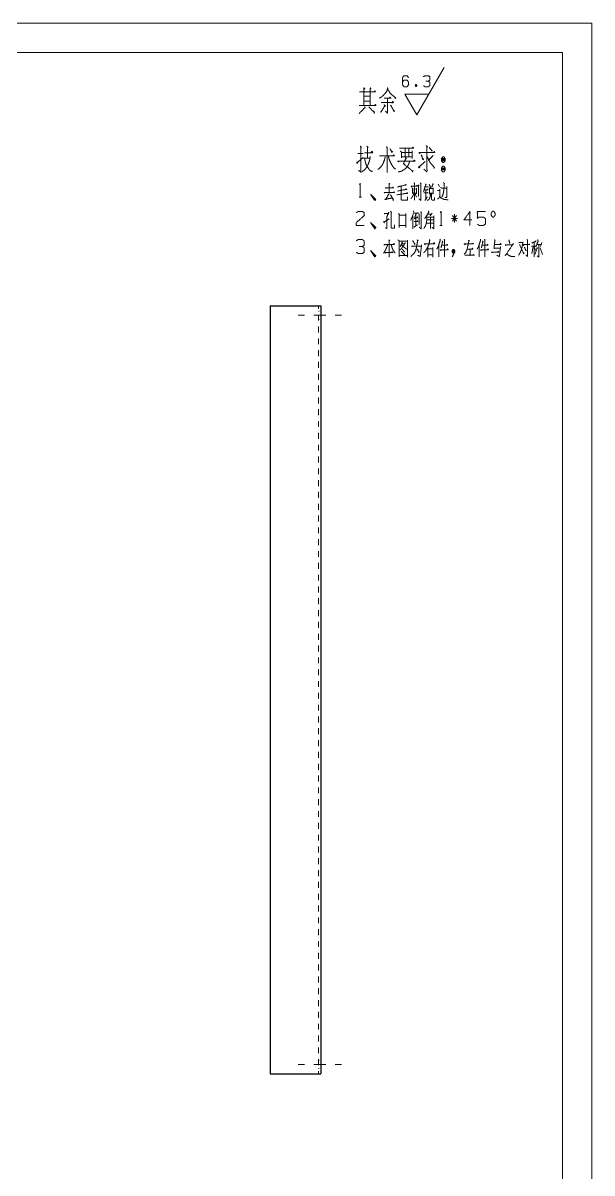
# Paper-space layout 'SHT3' of a CAD drawing. Header units: millimetres. Extents: x 0 to 210, y 0 to 297.
# Drawn here: x 113.7 to 210, y 102.4 to 297 of the extents above; entities that cross this region are included whole.
import ezdxf

# ---------------------------------------------------------------- set-up
doc = ezdxf.new("R2010")
doc.units = ezdxf.units.MM
doc.layers.add('101', color=7, linetype='Continuous', true_color=0xffffff)

psp = doc.layouts.new('SHT3')

# ---------------------------------------------------------------- linework, layer by layer
at = {"layer": '101', "color": 133, "linetype": 'Continuous', "lineweight": 18}
for p, q in [((210, 297), (0, 297)), ((210, 0), (210, 297)), ((205, 292), (25, 292)), ((205, 5), (205, 292))]:
    psp.add_line(p, q, dxfattribs=at)
at = {"layer": '101', "color": 43, "linetype": 'Continuous', "lineweight": 18}
for p, q in [((180.35, 281.48), (184.97, 289.48)), ((180.17, 286.57), (180.3, 286.23)), ((180.35, 281.48), (178.34, 284.98)), ((178.34, 284.98), (182.37, 284.98))]:
    psp.add_line(p, q, dxfattribs=at)
at = {"layer": '101', "color": 72, "linetype": 'Continuous', "lineweight": 18}
for p, q in [((170.37, 274.94), (171.27, 274.94)), ((171.27, 274.15), (172.41, 274.15)), ((179.66, 268.9), (180.33, 268.93)), ((180.61, 269.6), (180.75, 269.45)), ((180.66, 269.5), (180.66, 267.63)), ((180.95, 269.95), (181.09, 269.8)), ((183.84, 268.65), (184.16, 268.65)), ((183.98, 269.73), (184.19, 269.33)), ((170.59, 267.5), (171.01, 267.5)), ((180.01, 268.28), (180.33, 267.5)), ((180.98, 265.06), (181.23, 264.99)), ((182.98, 264.84), (182.64, 264.36)), ((179.66, 264.34), (179.66, 262.16)), ((179.85, 262.44), (180.5, 262.86)), ((180.22, 263.96), (180.22, 262.69)), ((180.35, 264.39), (180.52, 263.89)), ((182.06, 263.11), (183.17, 263.11)), ((182.09, 263.66), (183.19, 263.66)), ((182.2, 264.64), (182.89, 264.64)), ((187.23, 263.94), (186.22, 263.94)), ((186.4, 264.41), (187.07, 263.46)), ((187.05, 264.41), (186.4, 263.46)), ((186.72, 263.21), (186.72, 264.64)), ((184.24, 262.74), (184.67, 262.74)), ((175.62, 260.33), (175.79, 260.18)), ((175.7, 260.23), (175.7, 257.35)), ((184.09, 259.38), (184.09, 257.4)), ((190.91, 259.38), (190.91, 257.4)), ((197.62, 259.83), (198.29, 259.83)), ((199.74, 259.25), (200.5, 259.25)), ((200.07, 259.2), (199.81, 257.98)), ((200.22, 259.93), (200.22, 257.4)), ((200.25, 259.03), (200.46, 258.55)), ((200.73, 258.98), (200.41, 257.85)), ((200.64, 259.53), (201.42, 259.53)), ((200.66, 259.03), (200.8, 258.8)), ((201.24, 258.93), (201.65, 257.83)), ((201.49, 259.83), (201.31, 259.2))]:
    psp.add_line(p, q, dxfattribs=at)
at = {"layer": '101', "color": 22, "linetype": 'Continuous', "lineweight": 25}
for p, q in [((155.54, 249.13), (163.14, 249.13)), ((155.54, 249.13), (155.54, 119.13)), ((164.14, 249.13), (164.14, 119.13)), ((155.54, 119.13), (163.14, 119.13))]:
    psp.add_line(p, q, dxfattribs=at)
at = {"layer": '101', "color": 53, "linetype": 'Continuous', "lineweight": 18}
for p, q in [((163.74, 249.13), (163.74, 248.63)), ((163.84, 248.23), (163.74, 248.23)), ((163.74, 247.63), (163.74, 246.63)), ((164.14, 248.23), (164.04, 248.23)), ((163.74, 246.83), (163.84, 246.83)), ((163.74, 245.63), (163.74, 244.63)), ((164.04, 246.83), (164.14, 246.83)), ((163.74, 243.63), (163.74, 242.63)), ((163.74, 241.63), (163.74, 240.63)), ((163.74, 239.63), (163.74, 238.63)), ((163.74, 237.63), (163.74, 236.63)), ((163.74, 235.63), (163.74, 234.63)), ((163.74, 233.63), (163.74, 232.63)), ((163.74, 231.63), (163.74, 230.63)), ((163.74, 229.63), (163.74, 228.63)), ((163.74, 227.63), (163.74, 226.63)), ((163.74, 225.63), (163.74, 224.63)), ((163.74, 223.63), (163.74, 222.63)), ((163.74, 221.63), (163.74, 220.63)), ((163.74, 219.63), (163.74, 218.63)), ((163.74, 217.63), (163.74, 216.63)), ((163.74, 215.63), (163.74, 214.63)), ((163.74, 213.63), (163.74, 212.63)), ((163.74, 211.63), (163.74, 210.63)), ((163.74, 209.63), (163.74, 208.63)), ((163.74, 207.63), (163.74, 206.63)), ((163.74, 205.63), (163.74, 204.63)), ((163.74, 203.63), (163.74, 202.63)), ((163.74, 201.63), (163.74, 200.63)), ((163.74, 199.63), (163.74, 198.63)), ((163.74, 197.63), (163.74, 196.63)), ((163.74, 195.63), (163.74, 194.63)), ((163.74, 193.63), (163.74, 192.63)), ((163.74, 191.63), (163.74, 190.63)), ((163.74, 189.63), (163.74, 188.63)), ((163.74, 187.63), (163.74, 186.63)), ((163.74, 185.63), (163.74, 184.63)), ((163.74, 183.63), (163.74, 182.63)), ((163.74, 181.63), (163.74, 180.63)), ((163.74, 179.63), (163.74, 178.63)), ((163.74, 177.63), (163.74, 176.63)), ((163.74, 175.63), (163.74, 174.63)), ((163.74, 173.63), (163.74, 172.63)), ((163.74, 171.63), (163.74, 170.63)), ((163.74, 169.63), (163.74, 168.63)), ((163.74, 167.63), (163.74, 166.63)), ((163.74, 165.63), (163.74, 164.63)), ((163.74, 163.63), (163.74, 162.63)), ((163.74, 161.63), (163.74, 160.63)), ((163.74, 159.63), (163.74, 158.63)), ((163.74, 157.63), (163.74, 156.63)), ((163.74, 155.63), (163.74, 154.63)), ((163.74, 153.63), (163.74, 152.63)), ((163.74, 151.63), (163.74, 150.63)), ((163.74, 149.63), (163.74, 148.63)), ((163.74, 147.63), (163.74, 146.63)), ((163.74, 145.63), (163.74, 144.63)), ((163.74, 143.63), (163.74, 142.63)), ((163.74, 141.63), (163.74, 140.63)), ((163.74, 139.63), (163.74, 138.63)), ((163.74, 137.63), (163.74, 136.63)), ((163.74, 135.63), (163.74, 134.63)), ((163.74, 133.63), (163.74, 132.63)), ((163.74, 131.63), (163.74, 130.63)), ((163.74, 129.63), (163.74, 128.63)), ((163.74, 127.63), (163.74, 126.63)), ((163.74, 125.63), (163.74, 124.63)), ((163.74, 123.63), (163.74, 122.63)), ((163.74, 121.63), (163.74, 120.63)), ((163.84, 121.43), (163.74, 121.43)), ((164.14, 121.43), (164.04, 121.43)), ((163.74, 120.03), (163.84, 120.03)), ((163.74, 119.63), (163.74, 119.13)), ((164.04, 120.03), (164.14, 120.03))]:
    psp.add_line(p, q, dxfattribs=at)
at = {"layer": '101', "color": 151, "linetype": 'Continuous', "lineweight": 18}
for p, q in [((161.35, 247.53), (160.26, 247.53)), ((167.61, 247.53), (166.53, 247.53)), ((161.35, 120.73), (160.26, 120.73)), ((167.61, 120.73), (166.53, 120.73))]:
    psp.add_line(p, q, dxfattribs=at)
at = {"layer": '101', "color": 43, "linetype": 'Continuous', "lineweight": 18}
for points, knots in [([(177.92, 286.96), (178.17, 287.34), (178.72, 287.34), (178.98, 286.96), (178.98, 286.59), (178.72, 286.21), (178.17, 286.21), (177.92, 286.59), (177.92, 287.71), (178.17, 288.08), (178.72, 288.08), (178.98, 287.71)], [0, 0, 0.076962, 0.169762, 0.248072, 0.312017, 0.390327, 0.483127, 0.560089, 0.751922, 0.828887, 0.921686, 1, 1]), ([(182.3, 287.16), (182.57, 287.34), (182.57, 287.91), (182.3, 288.08), (181.76, 288.08), (181.49, 287.91)], [0, 0, 0.153871, 0.429855, 0.583725, 0.846129, 1, 1]), ([(180.17, 286.23), (180.3, 286.23), (180.37, 286.41), (180.3, 286.57), (180.17, 286.57), (180.1, 286.41), (180.17, 286.23), (180.3, 286.57)], [0, 0, 0.093979, 0.236782, 0.365956, 0.459935, 0.589108, 0.731911, 1, 1]), ([(181.51, 286.39), (181.76, 286.21), (182.3, 286.21), (182.57, 286.39), (182.57, 286.96), (182.3, 287.16), (181.9, 287.16)], [0, 0, 0.12412, 0.343693, 0.472448, 0.703377, 0.836727, 1, 1])]:
    psp.add_open_spline(points, degree=1, knots=knots, dxfattribs=at)
at = {"layer": '101', "color": 72, "linetype": 'Continuous', "lineweight": 18}
for points, knots in [([(171.39, 286.04), (171.58, 285.89), (171.42, 285.74), (171.42, 286.04), (171.42, 283.04), (171.42, 285.33), (170.65, 285.33), (173.38, 285.33), (172.46, 285.33), (172.46, 286), (172.46, 283.04), (172.46, 284.62), (171.39, 284.62), (171.39, 283.75), (172.46, 283.75), (172.46, 283.04), (170.6, 283.04), (173.46, 283.04), (173.33, 283.23), (173.2, 283.04)], [0, 0, 0.009717, 0.018619, 0.030834, 0.152987, 0.246129, 0.277435, 0.388627, 0.426411, 0.453895, 0.574522, 0.638652, 0.681833, 0.716952, 0.760133, 0.789145, 0.864712, 0.9813, 0.99065, 1, 1]), ([(172.48, 285.82), (172.61, 285.93), (172.46, 286.04)], [0, 0, 0.471547, 1, 1]), ([(173.14, 285.33), (173.28, 285.52), (173.36, 285.33)], [0, 0, 0.529959, 1, 1]), ([(175.37, 286.04), (175.53, 285.89), (175.45, 285.93), (175.29, 285.48), (175.02, 285.1), (174.7, 284.77), (174.41, 284.5), (174.04, 284.28)], [0, 0, 0.086304, 0.121015, 0.309416, 0.490701, 0.673786, 0.828671, 1, 1]), ([(174.81, 284.28), (176, 284.28), (175.82, 284.47), (175.68, 284.28)], [0, 0, 0.707414, 0.863842, 1, 1]), ([(175.42, 284.28), (175.42, 281.69), (175.05, 282.1)], [0, 0, 0.823411, 1, 1]), ([(175.42, 285.82), (175.63, 285.52), (175.82, 285.14), (176.19, 284.8), (176.64, 284.43), (176.77, 284.32), (176.8, 284.32), (176.69, 284.17)], [0, 0, 0.162718, 0.34803, 0.570222, 0.829889, 0.906894, 0.91864, 1, 1]), ([(171.53, 282.82), (171.63, 282.63), (171.61, 282.7), (170.6, 281.69)], [0, 0, 0.125, 0.171169, 1, 1]), ([(172.22, 282.82), (173.2, 281.84), (173.2, 282.03), (173.14, 281.69)], [0, 0, 0.723295, 0.821341, 1, 1]), ([(174.81, 283.19), (175.05, 282.93), (174.99, 283.04), (174.25, 281.88)], [0, 0, 0.19088, 0.257797, 1, 1]), ([(174.33, 283.53), (176.43, 283.53), (176.29, 283.75), (176.16, 283.45)], [0, 0, 0.780475, 0.877786, 1, 1]), ([(175.92, 283.12), (176.53, 282.03), (176.56, 282.18), (176.51, 281.95)], [0, 0, 0.76477, 0.858208, 1, 1]), ([(170.77, 276.18), (170.98, 275.95), (170.88, 276.1), (170.88, 271.75), (170.51, 272.05)], [0, 0, 0.058121, 0.092648, 0.910291, 1, 1]), ([(171.49, 275.05), (172.89, 275.05), (172.76, 275.31), (172.63, 275.09)], [0, 0, 0.716782, 0.866788, 1, 1]), ([(171.88, 276.18), (172.12, 275.95), (171.99, 276.03), (171.99, 274.19)], [0, 0, 0.1415, 0.207212, 1, 1]), ([(175.19, 276.03), (175.43, 275.91), (175.33, 275.95), (175.33, 271.71), (175.33, 274.53), (174.05, 274.53), (176.55, 274.53), (176.41, 274.71), (176.36, 274.53)], [0, 0, 0.022712, 0.032396, 0.39721, 0.639342, 0.748901, 0.963456, 0.983225, 1, 1]), ([(175.8, 275.73), (176.17, 275.09), (176.25, 275.24), (176.07, 275.31)], [0, 0, 0.666004, 0.819281, 1, 1]), ([(177.44, 275.8), (179.85, 275.8), (179.72, 275.99), (179.56, 275.8)], [0, 0, 0.835354, 0.914861, 1, 1]), ([(177.57, 275.31), (177.79, 275.13), (177.79, 274.15), (177.79, 274.34), (179.56, 274.34), (179.56, 274.08), (179.56, 275.39), (179.56, 275.09), (177.71, 275.09), (178.37, 275.09), (178.37, 275.76), (178.37, 274.34), (179.03, 274.34), (179.03, 275.73)], [0, 0, 0.024061, 0.106928, 0.122864, 0.273836, 0.296146, 0.407697, 0.433193, 0.590925, 0.64726, 0.704628, 0.825741, 0.882074, 1, 1]), ([(180.96, 275.05), (180.83, 274.9), (180.75, 275.09), (183.4, 275.09), (183.32, 275.28), (183.22, 275.09)], [0, 0, 0.057621, 0.116246, 0.879372, 0.937997, 1, 1]), ([(181.12, 274.71), (181.39, 273.85), (181.52, 273.96), (181.33, 274.15)], [0, 0, 0.673381, 0.803135, 1, 1]), ([(181.94, 276.25), (182.16, 275.99), (182.08, 276.14), (182.08, 271.79), (181.57, 272.24)], [0, 0, 0.060996, 0.091685, 0.877915, 1, 1]), ([(183.11, 274.56), (182.39, 273.81), (182.13, 274.38), (182.39, 273.74), (182.63, 273.36), (182.9, 273.03), (183.35, 272.5), (183.4, 272.5), (183.22, 272.43)], [0, 0, 0.248756, 0.397958, 0.563613, 0.670258, 0.773234, 0.939252, 0.951973, 1, 1]), ([(182.47, 275.95), (182.95, 275.31), (182.98, 275.43), (182.77, 275.46)], [0, 0, 0.706414, 0.808931, 1, 1]), ([(170.21, 273.48), (170.29, 273.14), (170.24, 273.33), (171.27, 274.23)], [0, 0, 0.181309, 0.2832, 1, 1]), ([(172.49, 274.41), (172.39, 273.89), (172.28, 273.48), (172.15, 273.14), (171.99, 272.76), (171.73, 272.39), (171.46, 272.09), (171.04, 271.79)], [0, 0, 0.172188, 0.309109, 0.425674, 0.556627, 0.704267, 0.832974, 1, 1]), ([(171.54, 274), (171.59, 273.74), (171.65, 273.44), (171.75, 273.1), (171.91, 272.76), (172.15, 272.43), (172.41, 272.05), (172.84, 271.86)], [0, 0, 0.101603, 0.217194, 0.351411, 0.492973, 0.649795, 0.824035, 1, 1]), ([(175.01, 274.34), (174.88, 273.81), (174.64, 273.21), (174.37, 272.76), (173.79, 272.2)], [0, 0, 0.214885, 0.471141, 0.678415, 1, 1]), ([(175.56, 274.38), (175.67, 273.96), (175.88, 273.44), (176.15, 272.95), (176.44, 272.5), (176.76, 272.28)], [0, 0, 0.172219, 0.401189, 0.625589, 0.842424, 1, 1]), ([(177.36, 273.63), (177.23, 273.48), (177.1, 273.63), (180.07, 273.63), (179.91, 273.81), (179.77, 273.55)], [0, 0, 0.051202, 0.102404, 0.861893, 0.924783, 1, 1]), ([(179.11, 273.51), (179.03, 273.21), (178.79, 272.73), (178.29, 272.24), (177.81, 271.94), (177.23, 271.79)], [0, 0, 0.1141, 0.31364, 0.571352, 0.778587, 1, 1]), ([(178.42, 274.23), (178.61, 274.08), (178.53, 274.15), (178.08, 273.18), (179.67, 271.94), (179.72, 272.05), (179.62, 271.75)], [0, 0, 0.0615, 0.089675, 0.366506, 0.885935, 0.917991, 1, 1]), ([(180.91, 272.8), (180.78, 272.46), (180.64, 272.58), (181.78, 273.55)], [0, 0, 0.178041, 0.26341, 1, 1]), ([(184.96, 274.34), (184.72, 274.34), (184.51, 274.04), (184.51, 273.7), (184.72, 273.4), (184.96, 273.4), (185.17, 273.7), (185.17, 274.04), (184.96, 274.34)], [0, 0, 0.091012, 0.231142, 0.359871, 0.5, 0.591012, 0.731142, 0.859871, 1, 1]), ([(185.17, 272.43), (184.96, 272.76), (184.72, 272.76), (184.51, 272.43), (184.51, 272.13), (184.72, 271.79), (184.96, 271.79), (185.17, 272.13), (185.17, 272.43)], [0, 0, 0.149203, 0.238518, 0.387721, 0.500007, 0.649203, 0.738518, 0.887714, 1, 1]), ([(184.96, 273.7), (184.96, 274.04), (184.72, 274.04)], [0, 0, 0.585821, 1, 1]), ([(184.72, 273.7), (184.96, 273.7), (184.72, 274.04), (184.72, 273.7)], [0, 0, 0.24116, 0.6589, 1, 1]), ([(184.72, 272.43), (184.72, 272.13), (184.96, 272.13)], [0, 0, 0.556971, 1, 1]), ([(184.96, 272.43), (184.72, 272.43), (184.96, 272.13), (184.96, 272.43)], [0, 0, 0.258827, 0.674606, 1, 1]), ([(170.66, 269.68), (170.8, 269.88), (170.8, 267.5)], [0, 0, 0.093491, 1, 1]), ([(175.67, 269.9), (175.79, 269.73), (175.7, 269.8), (175.7, 268.33), (174.84, 268.33), (176.59, 268.33), (176.5, 268.43), (176.39, 268.3)], [0, 0, 0.045422, 0.069984, 0.382581, 0.566129, 0.936972, 0.965258, 1, 1]), ([(175.19, 269.1), (175.1, 269), (175.05, 269.1), (176.43, 269.1), (176.34, 269.23), (176.27, 269.1)], [0, 0, 0.069435, 0.128327, 0.845633, 0.925285, 1, 1]), ([(178.46, 269.73), (178.55, 269.55), (178.49, 269.6), (177.06, 269.25), (177.72, 269.4), (177.72, 267.2), (177.75, 267.05), (177.84, 267.03), (178.79, 267.03), (178.79, 267.6)], [0, 0, 0.030684, 0.042091, 0.27277, 0.377787, 0.722122, 0.746244, 0.760617, 0.910004, 1, 1]), ([(177.08, 268.55), (178.65, 268.85), (178.55, 268.93), (178.42, 268.8)], [0, 0, 0.839667, 0.907781, 1, 1]), ([(179.94, 268.68), (179.87, 268.3), (179.83, 268.08), (179.76, 267.88), (179.72, 267.8), (179.63, 267.65), (179.59, 267.58), (179.5, 267.45), (179.36, 267.28)], [0, 0, 0.246559, 0.393712, 0.530758, 0.586998, 0.699483, 0.755734, 0.854636, 1, 1]), ([(179.53, 269.38), (179.48, 269.25), (179.39, 269.4), (180.47, 269.4), (180.4, 269.55), (180.35, 269.4)], [0, 0, 0.079277, 0.18091, 0.810313, 0.907118, 1, 1]), ([(179.53, 269.13), (179.64, 268.98), (179.64, 268.15)], [0, 0, 0.182103, 1, 1]), ([(179.9, 269.98), (179.97, 269.85), (179.97, 267)], [0, 0, 0.047973, 1, 1]), ([(180.33, 269.05), (180.33, 268.08), (180.17, 268.23)], [0, 0, 0.816833, 1, 1]), ([(181.02, 269.85), (181.02, 267), (180.7, 267.25)], [0, 0, 0.875678, 1, 1]), ([(181.81, 269.8), (181.95, 269.63), (181.88, 269.7), (181.51, 268.5), (181.76, 269.25), (182.29, 269.25)], [0, 0, 0.077471, 0.112968, 0.545483, 0.817421, 1, 1]), ([(181.63, 268.75), (182.27, 268.75), (182.18, 268.88), (182.11, 268.75)], [0, 0, 0.681978, 0.846061, 1, 1]), ([(181.86, 268.73), (181.86, 267.2), (181.77, 266.98), (182.13, 267.6)], [0, 0, 0.613739, 0.711024, 1, 1]), ([(182.43, 269.15), (182.52, 269), (182.52, 268.05), (182.52, 268.18), (183.1, 268.18), (183.1, 268.05), (183.1, 269.1), (183.1, 268.98), (182.5, 268.98)], [0, 0, 0.046634, 0.301098, 0.334579, 0.490816, 0.524297, 0.805548, 0.839029, 1, 1]), ([(182.46, 269.73), (182.69, 269.15), (182.75, 269.23), (182.6, 269.4)], [0, 0, 0.661518, 0.759636, 1, 1]), ([(183.05, 269.83), (183.13, 269.68), (183.1, 269.75), (182.89, 269.23)], [0, 0, 0.211485, 0.312194, 1, 1]), ([(184.23, 268.88), (184.23, 267.63), (184.21, 267.48), (184.07, 267.35), (183.87, 267.2)], [0, 0, 0.68108, 0.763367, 0.866207, 1, 1]), ([(184.42, 269.23), (184.53, 269.05), (185.45, 269.05)], [0, 0, 0.182091, 1, 1]), ([(184.88, 269.98), (185.02, 269.83), (184.99, 269.48), (184.95, 269), (184.88, 268.33), (184.74, 267.83), (184.58, 267.55)], [0, 0, 0.080825, 0.218764, 0.405541, 0.671671, 0.875423, 1, 1]), ([(185.46, 269.33), (185.41, 267.45), (185.15, 267.5)], [0, 0, 0.874254, 1, 1]), ([(172.67, 267.78), (173.27, 267.15), (173.13, 267.15), (172.53, 268), (173.27, 266.93), (173.43, 267.15), (172.53, 268)], [0, 0, 0.178025, 0.207058, 0.420796, 0.689034, 0.74561, 1, 1]), ([(174.96, 268.3), (174.89, 268.23), (174.84, 268.33)], [0, 0, 0.476579, 1, 1]), ([(175.67, 268.18), (175.12, 267.15), (174.96, 267.15), (176.22, 267.4), (175.93, 267.93), (176.38, 267.1), (176.39, 267.25), (176.36, 266.93)], [0, 0, 0.252054, 0.286554, 0.564056, 0.693381, 0.896345, 0.929102, 1, 1]), ([(176.97, 267.93), (178.81, 268.18), (178.74, 268.3), (178.63, 268.18)], [0, 0, 0.857802, 0.924207, 1, 1]), ([(181.54, 268.23), (182.29, 268.23), (182.18, 268.33), (182.09, 268.2)], [0, 0, 0.712976, 0.852968, 1, 1]), ([(182.68, 268.1), (182.68, 267.83), (182.6, 267.55), (182.5, 267.28), (182.37, 267.1), (182.14, 266.98)], [0, 0, 0.206833, 0.420395, 0.642072, 0.803267, 1, 1]), ([(182.87, 268.1), (182.87, 267.15), (182.94, 267.05), (183.08, 267), (183.35, 267), (183.35, 267.48)], [0, 0, 0.484055, 0.546456, 0.62288, 0.757967, 1, 1]), ([(184.28, 267.6), (184.4, 267.4), (184.58, 267.33), (184.77, 267.23), (184.95, 267.15), (185.15, 267.13), (185.39, 267.1), (185.64, 267.1)], [0, 0, 0.153718, 0.279199, 0.4221, 0.547593, 0.675717, 0.83827, 1, 1]), ([(170.13, 264.89), (170.44, 265.11), (171.13, 265.11), (171.47, 264.89), (171.47, 264.41), (170.11, 263.21), (170.13, 262.74), (171.47, 262.74)], [0, 0, 0.069692, 0.192977, 0.265273, 0.350228, 0.674739, 0.759753, 1, 1]), ([(174.98, 264.79), (174.94, 264.69), (174.86, 264.74), (175.6, 264.74)], [0, 0, 0.111656, 0.218539, 1, 1]), ([(175.63, 264.96), (175.3, 264.26), (175.3, 262.21), (175.05, 262.34)], [0, 0, 0.250158, 0.910676, 1, 1]), ([(175.92, 265.14), (176.09, 264.94), (176, 264.99), (176, 262.46), (176.02, 262.34), (176.18, 262.26), (176.59, 262.26), (176.59, 262.84)], [0, 0, 0.063894, 0.088199, 0.692693, 0.722915, 0.76502, 0.862344, 1, 1]), ([(177.31, 264.84), (177.38, 264.51), (177.38, 262.39), (177.38, 262.71), (178.48, 262.71), (178.48, 262.39), (178.48, 264.74), (178.48, 264.49), (177.4, 264.49)], [0, 0, 0.0422, 0.311813, 0.353049, 0.492087, 0.533323, 0.831483, 0.863204, 1, 1]), ([(179.32, 263.56), (179.87, 264.99), (179.78, 265.14), (179.77, 265.15), (179.76, 265.16)], [0, 0, 0.881759, 0.982312, 0.991153, 1, 1]), ([(180.24, 264.74), (179.97, 263.91), (180.43, 264.11)], [0, 0, 0.633567, 1, 1]), ([(179.99, 264.79), (180.59, 264.79), (180.52, 264.91), (180.43, 264.79)], [0, 0, 0.669481, 0.829468, 1, 1]), ([(181.11, 264.99), (181.11, 262.14), (180.77, 262.44)], [0, 0, 0.863551, 1, 1]), ([(182.34, 265.19), (182.39, 264.99), (181.69, 263.86)], [0, 0, 0.134747, 1, 1]), ([(184.32, 264.91), (184.46, 265.11), (184.46, 262.74)], [0, 0, 0.093493, 1, 1]), ([(189.68, 263.69), (188.34, 263.69), (189.35, 265.11), (189.35, 262.74)], [0, 0, 0.245868, 0.565295, 1, 1]), ([(190.6, 262.96), (190.93, 262.74), (191.62, 262.74), (191.96, 262.96), (191.96, 263.91), (191.62, 264.16), (190.93, 264.16), (190.6, 263.94), (190.6, 265.11), (191.96, 265.11)], [0, 0, 0.062229, 0.168345, 0.230571, 0.376815, 0.441265, 0.54738, 0.609609, 0.79049, 1, 1]), ([(193.16, 264.16), (193.39, 264.16), (193.6, 264.49), (193.6, 264.81), (193.39, 265.14), (193.16, 265.14), (192.93, 264.81), (192.93, 264.49), (193.16, 264.16)], [0, 0, 0.085681, 0.230389, 0.35158, 0.496296, 0.581976, 0.730396, 0.851587, 1, 1]), ([(172.67, 263.01), (173.27, 262.39), (173.13, 262.39), (172.53, 263.24), (173.27, 262.16), (173.43, 262.39), (172.53, 263.24)], [0, 0, 0.178025, 0.207058, 0.420796, 0.689034, 0.74561, 1, 1]), ([(174.73, 263.39), (174.87, 263.19), (174.8, 263.29), (175.67, 263.86)], [0, 0, 0.174093, 0.261143, 1, 1]), ([(179.9, 263.39), (180.58, 263.39), (180.47, 263.54), (180.4, 263.39)], [0, 0, 0.657741, 0.837623, 1, 1]), ([(180.66, 264.69), (180.77, 264.59), (180.77, 262.91)], [0, 0, 0.080053, 1, 1]), ([(181.91, 264.34), (182.04, 264.16), (182.04, 263.66), (182.02, 263.44), (182, 263.29), (181.95, 263.06), (181.88, 262.84), (181.79, 262.61), (181.7, 262.46), (181.56, 262.24)], [0, 0, 0.095695, 0.318945, 0.419716, 0.487157, 0.590371, 0.695678, 0.80361, 0.88135, 1, 1]), ([(182.06, 264.16), (183.22, 264.16), (183.22, 264.36), (183.22, 262.16), (182.94, 262.44)], [0, 0, 0.294509, 0.344998, 0.900414, 1, 1]), ([(182.59, 264.14), (182.68, 264.16), (182.68, 262.24)], [0, 0, 0.045545, 1, 1]), ([(171.13, 259.18), (171.47, 259.4), (171.47, 260.13), (171.13, 260.35), (170.44, 260.35), (170.11, 260.13)], [0, 0, 0.153875, 0.429853, 0.583728, 0.846125, 1, 1]), ([(170.13, 258.2), (170.44, 257.98), (171.13, 257.98), (171.47, 258.2), (171.47, 258.93), (171.13, 259.18), (170.62, 259.18)], [0, 0, 0.124121, 0.343688, 0.472446, 0.703377, 0.836734, 1, 1]), ([(175.46, 259.5), (175.35, 259.28), (175.26, 259.05), (175.17, 258.85), (175.05, 258.58), (174.94, 258.4), (174.86, 258.18), (174.71, 258.03)], [0, 0, 0.149555, 0.294898, 0.426363, 0.607672, 0.730707, 0.87605, 1, 1]), ([(174.87, 259.4), (174.84, 259.53), (176.55, 259.53), (176.5, 259.7), (176.39, 259.53)], [0, 0, 0.058202, 0.826389, 0.908318, 1, 1]), ([(176, 259.53), (176.09, 259.33), (176.15, 259.05), (176.25, 258.8), (176.36, 258.53), (176.52, 258.3), (176.69, 258.08)], [0, 0, 0.13442, 0.306591, 0.473525, 0.654718, 0.824107, 1, 1]), ([(177.22, 260.28), (177.36, 260.15), (177.36, 257.45), (177.36, 257.63), (178.81, 257.63), (178.81, 257.38), (178.81, 260.23), (178.81, 260.05), (177.36, 260.05)], [0, 0, 0.020431, 0.312719, 0.331663, 0.488564, 0.515629, 0.824155, 0.8431, 1, 1]), ([(177.82, 259.6), (178.28, 259.6), (178.4, 259.83), (178.21, 259.45), (177.96, 259.13), (177.75, 258.85), (177.47, 258.58)], [0, 0, 0.200767, 0.312947, 0.497481, 0.675938, 0.827663, 1, 1]), ([(177.82, 259.93), (177.95, 259.8), (177.89, 259.85), (177.56, 259.15)], [0, 0, 0.171563, 0.242667, 1, 1]), ([(177.79, 259.48), (178, 259.2), (178.3, 258.98), (178.55, 258.78), (178.78, 258.68)], [0, 0, 0.268923, 0.559589, 0.805962, 1, 1]), ([(180.42, 260.28), (180.61, 260.2), (180.5, 260.23), (180.35, 259.25), (180.24, 258.78), (180.15, 258.45), (179.92, 258.05), (179.6, 257.75), (179.36, 257.48)], [0, 0, 0.06134, 0.093415, 0.384203, 0.527467, 0.626602, 0.762392, 0.891106, 1, 1]), ([(179.66, 259.25), (179.57, 259.13), (179.48, 259.23), (181.11, 259.23), (181.16, 259.45), (180.93, 257.5), (180.52, 257.68)], [0, 0, 0.033644, 0.062974, 0.420369, 0.471179, 0.902725, 1, 1]), ([(179.66, 260.18), (180.01, 259.58), (180.03, 259.68), (179.99, 259.5)], [0, 0, 0.713156, 0.817153, 1, 1]), ([(182.43, 260.33), (182.62, 260.23), (182.55, 260.23), (182.39, 259.5), (182.2, 259.1), (182, 258.7), (181.77, 258.35), (181.53, 258.1)], [0, 0, 0.081232, 0.107505, 0.383275, 0.548514, 0.713754, 0.869308, 1, 1]), ([(181.79, 259.63), (181.72, 259.5), (181.61, 259.63), (183.38, 259.63), (183.26, 259.83), (183.13, 259.63)], [0, 0, 0.056427, 0.12083, 0.815223, 0.907613, 1, 1]), ([(182.22, 258.98), (182.22, 257.38), (182.22, 257.75), (183.08, 257.75), (183.08, 257.38), (183.08, 258.98), (183.08, 258.78), (182.18, 258.78)], [0, 0, 0.270384, 0.333756, 0.480114, 0.543486, 0.81387, 0.847669, 1, 1]), ([(184.28, 260.4), (184.32, 260.23), (184.07, 259.45), (183.98, 259.15), (183.87, 258.98), (183.75, 258.75)], [0, 0, 0.101092, 0.561692, 0.738768, 0.854624, 1, 1]), ([(184.65, 260.15), (184.77, 259.88), (184.7, 259.98), (184.46, 258.93)], [0, 0, 0.200659, 0.282154, 1, 1]), ([(184.58, 259.4), (185.57, 259.4), (185.5, 259.58), (185.41, 259.4)], [0, 0, 0.720072, 0.857375, 1, 1]), ([(184.97, 260.4), (185.11, 260.23), (185.04, 260.3), (185.04, 257.4)], [0, 0, 0.069702, 0.101637, 1, 1]), ([(189.1, 260.23), (189.26, 260.1), (189.2, 260.2), (188.85, 258.65), (188.64, 258.15), (188.36, 257.85)], [0, 0, 0.070716, 0.110283, 0.666025, 0.855884, 1, 1]), ([(188.59, 259.6), (188.5, 259.48), (188.39, 259.6), (189.96, 259.6), (189.84, 259.75), (189.75, 259.6)], [0, 0, 0.067773, 0.140352, 0.836826, 0.922919, 1, 1]), ([(188.97, 258.75), (189.84, 258.75), (189.77, 258.9), (189.66, 258.75), (189.36, 258.75), (189.36, 257.68), (188.51, 257.68), (190.09, 257.68), (189.93, 257.8), (189.84, 257.68)], [0, 0, 0.161342, 0.192235, 0.226459, 0.282433, 0.482695, 0.640745, 0.933794, 0.971483, 1, 1]), ([(191.11, 260.4), (191.14, 260.23), (190.9, 259.45), (190.81, 259.15), (190.7, 258.98), (190.58, 258.75)], [0, 0, 0.101091, 0.561691, 0.738769, 0.854619, 1, 1]), ([(191.48, 260.15), (191.6, 259.88), (191.53, 259.98), (191.29, 258.93)], [0, 0, 0.200662, 0.282163, 1, 1]), ([(191.41, 259.4), (192.4, 259.4), (192.33, 259.58), (192.24, 259.4)], [0, 0, 0.720073, 0.857379, 1, 1]), ([(191.8, 260.4), (191.94, 260.23), (191.87, 260.3), (191.87, 257.4)], [0, 0, 0.069699, 0.10163, 1, 1]), ([(193.47, 260.3), (193.63, 260.18), (193.56, 260.2), (193.42, 258.78), (193.44, 258.9), (194.5, 258.9), (194.52, 259.15), (194.32, 257.45), (193.9, 257.7)], [0, 0, 0.037815, 0.051829, 0.319488, 0.343087, 0.541307, 0.588149, 0.907968, 1, 1]), ([(193.53, 259.53), (194.61, 259.53), (194.5, 259.7), (194.43, 259.58)], [0, 0, 0.755875, 0.899326, 1, 1]), ([(195.47, 259.48), (195.38, 259.35), (195.34, 259.48), (196.62, 259.48), (196.69, 259.68), (195.57, 257.95), (195.29, 257.6), (195.59, 257.95), (195.84, 257.73), (196.19, 257.53), (196.6, 257.45), (196.93, 257.48)], [0, 0, 0.024599, 0.045473, 0.249972, 0.284062, 0.614001, 0.686313, 0.760443, 0.814187, 0.879454, 0.945883, 1, 1]), ([(195.93, 260.28), (196.09, 259.75), (196.1, 259.8), (196.03, 259.68)], [0, 0, 0.736131, 0.807298, 1, 1]), ([(198.31, 259.98), (198.22, 259.35), (198.19, 259.1), (198.15, 258.98), (198.08, 258.78), (198.03, 258.55), (197.94, 258.35), (197.87, 258.15), (197.78, 258.03), (197.69, 257.85), (197.55, 257.68)], [0, 0, 0.256403, 0.358969, 0.411733, 0.497903, 0.591803, 0.680619, 0.766789, 0.828975, 0.908608, 1, 1]), ([(197.73, 259.53), (198.45, 257.93), (198.47, 258.15)], [0, 0, 0.886137, 1, 1]), ([(198.52, 259.48), (198.43, 259.35), (198.4, 259.5), (199.48, 259.5), (199.39, 259.6), (199.32, 259.48)], [0, 0, 0.092087, 0.18478, 0.833338, 0.913613, 1, 1]), ([(198.56, 259.05), (198.82, 258.5), (198.88, 258.58)], [0, 0, 0.869226, 1, 1]), ([(198.96, 260.38), (199.11, 260.28), (199.11, 257.48), (198.8, 257.73)], [0, 0, 0.051479, 0.883807, 1, 1]), ([(200.5, 260.2), (200.5, 260.05), (199.81, 259.75)], [0, 0, 0.166345, 1, 1]), ([(200.8, 260.33), (200.89, 260.08), (200.5, 259.13)], [0, 0, 0.20528, 1, 1]), ([(201.01, 259.53), (201.01, 257.38), (200.73, 257.58)], [0, 0, 0.861249, 1, 1]), ([(172.67, 258.25), (173.27, 257.63), (173.13, 257.63), (172.53, 258.48), (173.27, 257.4), (173.43, 257.63), (172.53, 258.48)], [0, 0, 0.178025, 0.207058, 0.420796, 0.689034, 0.74561, 1, 1]), ([(175.1, 258.03), (175.03, 258.15), (176.31, 258.15), (176.2, 258.3), (176.11, 258.18)], [0, 0, 0.081919, 0.807875, 0.912669, 1, 1]), ([(177.73, 258.35), (178.28, 257.8), (178.32, 257.88), (178.23, 257.73)], [0, 0, 0.751303, 0.831534, 1, 1]), ([(177.89, 258.7), (178.25, 258.3), (178.28, 258.35), (178.21, 258.2)], [0, 0, 0.70158, 0.782057, 1, 1]), ([(180.42, 258.78), (180.73, 258.23), (180.75, 258.33), (180.66, 258.18)], [0, 0, 0.697453, 0.808908, 1, 1]), ([(184.46, 258.63), (184.42, 258.45), (184.33, 258.63), (185.66, 258.63), (185.57, 258.78), (185.53, 258.65)], [0, 0, 0.089079, 0.1869, 0.848328, 0.935187, 1, 1]), ([(186.63, 258.05), (186.49, 258.05), (186.33, 258.25), (186.33, 258.48), (186.49, 258.68), (186.63, 258.68), (186.79, 258.48), (186.79, 258.25), (186.33, 257.4)], [0, 0, 0.057341, 0.160986, 0.252237, 0.355882, 0.413223, 0.516867, 0.608118, 1, 1]), ([(186.49, 258.25), (186.63, 258.25), (186.49, 258.48), (186.49, 258.25)], [0, 0, 0.223671, 0.644056, 1, 1]), ([(186.63, 258.25), (186.63, 258.48), (186.49, 258.48)], [0, 0, 0.614104, 1, 1]), ([(191.29, 258.63), (191.25, 258.45), (191.16, 258.63), (192.49, 258.63), (192.4, 258.78), (192.36, 258.65)], [0, 0, 0.089079, 0.186896, 0.848323, 0.935187, 1, 1]), ([(193.16, 258.2), (193.07, 258.15), (192.98, 258.2), (194.22, 258.2), (194.13, 258.4), (194.02, 258.23)], [0, 0, 0.054491, 0.108972, 0.77287, 0.890205, 1, 1])]:
    psp.add_open_spline(points, degree=1, knots=knots, dxfattribs=at)
at = {"layer": '101', "color": 22, "linetype": 'Continuous', "lineweight": 25}
for points in [[(163.14, 249.13), (163.39, 249.13), (163.82, 249.13), (164.07, 249.13), (164.14, 249.13)], [(163.14, 119.13), (163.39, 119.13), (163.82, 119.13), (164.07, 119.13), (164.14, 119.13)]]:
    psp.add_open_spline(points, degree=1, knots=[0, 0, 0.249992, 0.683014, 0.933016, 1, 1], dxfattribs=at)
at = {"layer": '101', "color": 151, "linetype": 'Continuous', "lineweight": 18}
for points in [[(164.94, 247.53), (164.69, 247.53), (164.19, 247.53), (163.69, 247.53), (163.19, 247.53), (162.94, 247.53)], [(164.94, 120.73), (164.69, 120.73), (164.19, 120.73), (163.69, 120.73), (163.19, 120.73), (162.94, 120.73)]]:
    psp.add_open_spline(points, degree=1, knots=[0, 0, 0.125413, 0.375411, 0.624589, 0.874592, 1, 1], dxfattribs=at)

doc.saveas('drawing.dxf')
